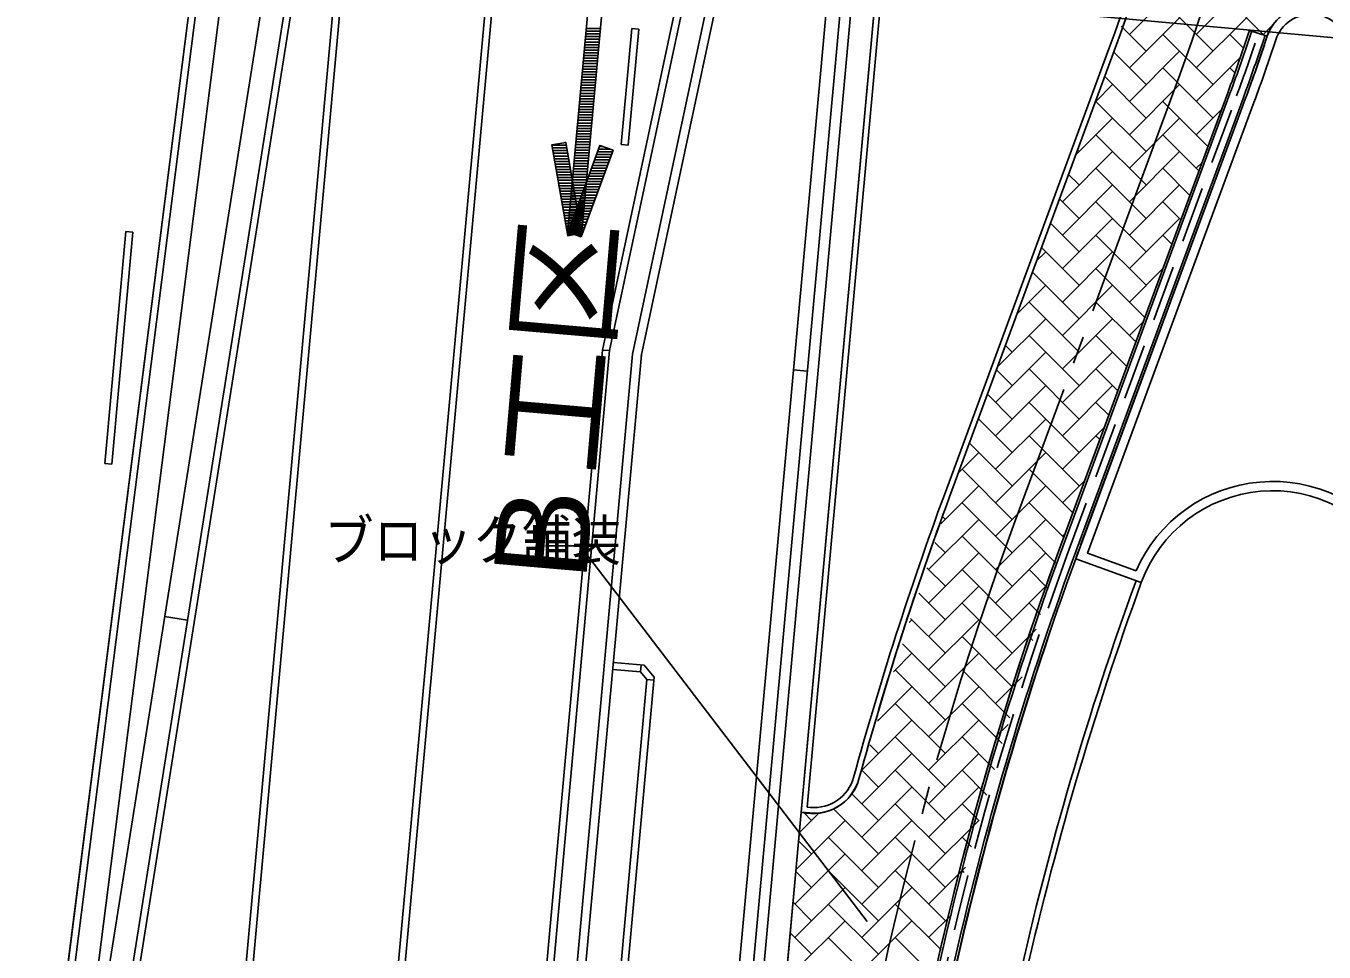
# Model space of a CAD drawing. Units: millimetres on the paper. Extents: x -203 to 197, y -122 to 155.
# Drawn here: x -152.39 to -105.92, y -21.7 to 11.45 of the extents above; entities that cross this region are included whole.
import ezdxf
from ezdxf.enums import TextEntityAlignment as Align

# ---------------------------------------------------------------- set-up
doc = ezdxf.new("R2010")
doc.units = ezdxf.units.MM
doc.linetypes.add('CHAIN2', pattern=[12, 9, -1, 1, -1])
doc.linetypes.add('DASHED2', pattern=[3, 2, -1])
for name, color, linetype in [('0-1_S-街区', 7, 'Continuous'), ('0-3_S-道路計画', 7, 'Continuous'), ('0-4_S-点字ブロック', 7, 'Continuous'), ('0-5_S-区画線', 7, 'Continuous'), ('0-6_D-STR-1-計線1_計画', 7, 'Continuous'), ('0-7_D-STR-3-計線3_施設', 7, 'Continuous'), ('0-A_D-STR-BMK-CLINE', 7, 'CHAIN2'), ('0-D_D-STR-2-計線2_補助', 7, 'Continuous'), ('0-E_D-STR-5-1排水', 7, 'Continuous'), ('1-0_D-DCR-2-ハッチ', 7, 'Continuous'), ('1-4_D-STR-5-2排水-ＣＬ', 7, 'DASHED2'), ('1-5_D-STR-HTXT-舗装', 7, 'Continuous'), ('1-6_00_工区名', 7, 'Continuous')]:
    doc.layers.add(name, color=color, linetype=linetype)
doc.styles.add('ＭＳ ゴシック', font='')
doc.styles.get('ＭＳ ゴシック').set_extended_font_data('MS Gothic')

msp = doc.modelspace()

# ---------------------------------------------------------------- linework, layer by layer
at = {"layer": '0-1_S-街区'}
for points in [[(-113.13, 109.63), (-116.256, 75.312), (-115.278, 58.487), (-117.546, 33.59), (-121.926, 13.069), (-121.975, 12.533), (-68.302, 7.644), (10.298, 70.503), (10.274, 123.168)], [(102.277, 50.763), (-36.314, -60.074), (-37.396, -60.939), (-39.468, -62.775), (-41.446, -64.713), (-43.324, -66.748), (-45.097, -68.875), (-46.761, -71.088), (-48.311, -73.383), (-49.744, -75.752), (-51.055, -78.191), (-52.243, -80.693), (-53.303, -83.251), (-54.233, -85.859), (-55.031, -88.511), (-55.694, -91.199), (-56.221, -93.917), (-56.386, -95.08), (-62.921, -100.25), (-125.809, -94.522), (-131.143, -88.119), (-121.975, 12.533)]]:
    msp.add_lwpolyline(points, dxfattribs=at)
at = {"layer": '0-3_S-道路計画'}
for p, q in [((-130.675, -0.298), (-123.375, 33.903)), ((-130.365, -0.365), (-123.066, 33.837)), ((-151.361, -34.488), (-143.507, 14.988)), ((-132.004, -88.387), (-122.751, 13.195)), ((-145.439, 12.15), (-151.361, -34.488)), ((-140.054, -103.266), (-130.675, -0.298)), ((-139.442, -87.363), (-131.5, -0.173)), ((-138.297, -87.467), (-130.359, -0.327)), ((-146.601, -9.82), (-147.424, -9.689)), ((-131.385, -11.585), (-130.389, -11.676)), ((-130.389, -11.676), (-130.366, -11.426)), ((-136.185, -78.063), (-130.162, -11.947)), ((-135.945, -78.189), (-129.904, -11.866)), ((-130.389, -11.676), (-130.162, -11.947)), ((-130.162, -11.947), (-129.913, -11.969))]:
    msp.add_line(p, q, dxfattribs=at)
for points in [[(-131.5, -0.173), (-124.201, 34.028), (-121.943, 58.81)], [(-149.13, -27.348), (-149.38, -27.325), (-142.68, 14.883)], [(-151.517, -27.12), (-151.269, -27.152), (-146.269, 12.226)], [(-131.362, -11.336), (-130.264, -11.435), (-129.904, -11.866)]]:
    msp.add_lwpolyline(points, dxfattribs=at)
at = {"layer": '0-4_S-点字ブロック'}
for p, q in [((-123.65, 13.062), (-127.51, -29.316)), ((-123.153, 13.009), (-127.013, -29.364)), ((-124.42, -0.905), (-124.918, -0.859))]:
    msp.add_line(p, q, dxfattribs=at)
at = {"layer": '0-5_S-区画線'}
for p, q in [((-139.37, -28.235), (-125.792, 120.817)), ((-131.751, -0.15), (-124.448, 34.066)), ((-149.133, -27.364), (-142.432, 14.851)), ((-142.433, 14.851), (-149.133, -27.364)), ((-141.143, 14.769), (-145.013, -27.721)), ((-144.764, -27.744), (-140.894, 14.747)), ((-151.517, -27.12), (-146.51, 12.32)), ((-130.7, 11.359), (-131.078, 7.21)), ((-130.451, 11.337), (-130.7, 11.359)), ((-148.81, 4.088), (-149.566, -4.211)), ((-148.561, 4.065), (-149.317, -4.234)), ((-148.561, 4.065), (-148.81, 4.088)), ((-131.749, -0.15), (-134.349, -28.693)), ((-131.5, -0.173), (-131.749, -0.15)), ((-149.317, -4.234), (-149.566, -4.211))]:
    msp.add_line(p, q, dxfattribs=at)
for points in [[(-125.792, 120.817), (-126.041, 120.84), (-139.619, -28.213)], [(-146.51, 12.32), (-151.517, -27.12), (-152.447, -34.446)], [(-130.451, 11.337), (-130.829, 7.187), (-131.078, 7.21)]]:
    msp.add_lwpolyline(points, dxfattribs=at)
at = {"layer": '0-6_D-STR-1-計線1_計画'}
for p, q in [((-119.326, -5.405), (-113.434, 10.561)), ((-108.743, 8.83), (-114.635, -7.136)), ((-112.464, -8.478), (-114.813, -7.623)), ((-124.637, -16.696), (-130.689, -83.139))]:
    msp.add_line(p, q, dxfattribs=at)
msp.add_lwpolyline([(-115.553, 55.476), (-117.546, 33.59), (-121.926, 13.069), (-124.637, -16.696), (-124.329, -16.724)], dxfattribs=at)
for centre, radius, start, end in [((-168.708, 30.958), 58.917, 339.74536, 17.80378), ((-106.384, 10.537), 1.667, 8.9462, 161.8587), ((-168.708, 30.958), 63.917, 339.74536, 341.85875), ((-2.681, -48.448), 124.333, 159.74536, 164.63592), ((-107.766, -10.189), 5, 29.894, 159.9946), ((-2.681, -48.448), 119.333, 159.74536, 159.99455), ((-2.681, -48.448), 119.333, 159.99455, 174.79532), ((-2.681, -48.448), 116.833, 159.99455, 174.79529), ((-124.178, -15.064), 1.667, 264.7953, 344.6359)]:
    msp.add_arc(centre, radius, start, end, dxfattribs=at)
at = {"layer": '0-7_D-STR-3-計線3_施設'}
msp.add_lwpolyline([(-108.431, 8.715), (-114.386, -7.424), (-112.654, -8.055)], dxfattribs=at)
for centre, radius, start, end in [((-106.384, 10.537), 1.333, 8.9462, 161.8587), ((-168.708, 30.958), 64.25, 339.74536, 341.85875), ((-107.766, -10.189), 5.333, 33.4773, 156.4112)]:
    msp.add_arc(centre, radius, start, end, dxfattribs=at)
at = {"layer": '0-A_D-STR-BMK-CLINE'}
msp.add_line((-111.089, 9.696), (-116.98, -6.27), dxfattribs=at)
for centre, radius, start, end in [((-168.708, 30.958), 61.417, 339.74536, 17.80378), ((-2.681, -48.448), 121.833, 159.74536, 174.79529)]:
    msp.add_arc(centre, radius, start, end, dxfattribs=at)
at = {"layer": '0-D_D-STR-2-計線2_補助'}
msp.add_line((-119.513, -5.336), (-113.622, 10.63), dxfattribs=at)
msp.add_lwpolyline([(-117.196, 35.228), (-117.348, 33.56), (-121.728, 13.039), (-124.42, -16.515), (-124.311, -16.525)], dxfattribs=at)
for centre, radius, start, end in [((-168.708, 30.958), 58.717, 339.74536, 17.80378), ((-2.681, -48.448), 124.533, 159.74536, 164.63592), ((-2.681, -48.448), 117.033, 159.99455, 174.69737), ((-124.178, -15.064), 1.467, 264.7953, 344.6359)]:
    msp.add_arc(centre, radius, start, end, dxfattribs=at)
at = {"layer": '0-E_D-STR-5-1排水'}
for p, q in [((-108.592, 11.293), (-107.958, 11.085)), ((-115.439, -7.393), (-109.369, 9.061)), ((-115.361, -7.422), (-109.291, 9.032)), ((-114.892, -7.594), (-108.821, 8.859)), ((-114.813, -7.623), (-108.743, 8.83))]:
    msp.add_line(p, q, dxfattribs=at)
for centre, radius, start, end in [((-169.572, 31.266), 64.168, 339.75367, 341.86409), ((-169.572, 31.267), 64.251, 339.75367, 341.86409), ((-169.573, 31.267), 64.752, 339.75365, 341.86407), ((-169.573, 31.267), 64.836, 339.75365, 341.86406), ((-4.555, -48.029), 118.095, 159.87347, 174.91571), ((-4.555, -48.029), 118.012, 159.87351, 174.91576), ((-4.555, -48.029), 117.512, 159.87378, 174.91601), ((-4.555, -48.029), 117.428, 159.87382, 174.91605)]:
    msp.add_arc(centre, radius, start, end, dxfattribs=at)
at = {"layer": '1-0_D-DCR-2-ハッチ'}
for p, q in [((-112.892, 11.147), (-111.096, 12.943)), ((-110.497, 11.147), (-108.701, 12.943)), ((-109.898, 10.548), (-111.694, 12.344)), ((-108.081, 11.125), (-109.3, 12.344)), ((-112.892, 9.95), (-111.096, 11.746)), ((-110.497, 9.95), (-108.701, 11.746)), ((-112.293, 10.548), (-113.191, 11.446)), ((-108.592, 11.293), (-107.958, 11.085)), ((-108.102, 11.147), (-107.709, 11.54)), ((-109.898, 9.351), (-111.694, 11.147)), ((-108.812, 10.66), (-109.3, 11.147)), ((-113.434, 10.561), (-119.326, -5.405)), ((-112.293, 9.351), (-113.453, 10.511)), ((-112.892, 8.752), (-111.096, 10.548)), ((-110.497, 8.752), (-108.931, 10.318)), ((-109.898, 8.154), (-111.694, 9.95)), ((-109.121, 9.772), (-109.3, 9.95)), ((-114.109, 8.732), (-113.49, 9.351)), ((-112.293, 8.154), (-113.775, 9.636)), ((-112.892, 7.555), (-111.096, 9.351)), ((-115.259, -6.905), (-109.369, 9.061)), ((-112.293, 6.956), (-114.089, 8.752)), ((-110.079, 7.137), (-111.694, 8.752)), ((-110.497, 7.555), (-109.59, 8.462)), ((-114.809, 6.835), (-113.49, 8.154)), ((-112.892, 6.358), (-111.096, 8.154)), ((-112.293, 5.759), (-114.089, 7.555)), ((-110.401, 6.262), (-111.694, 7.555)), ((-114.688, 6.956), (-114.744, 7.012)), ((-115.286, 5.16), (-113.49, 6.956)), ((-112.892, 5.16), (-111.096, 6.956)), ((-110.497, 6.358), (-110.29, 6.565)), ((-114.688, 5.759), (-115.066, 6.138)), ((-112.293, 4.562), (-114.089, 6.358)), ((-110.724, 5.387), (-111.694, 6.358)), ((-115.286, 3.963), (-113.49, 5.759)), ((-112.892, 3.963), (-111.096, 5.759)), ((-114.688, 4.562), (-115.389, 5.263)), ((-112.293, 3.364), (-114.089, 5.16)), ((-111.047, 4.513), (-111.694, 5.16)), ((-114.688, 3.364), (-115.712, 4.388)), ((-115.286, 2.765), (-113.49, 4.562)), ((-112.892, 2.765), (-111.096, 4.562)), ((-112.293, 2.167), (-114.089, 3.963)), ((-111.369, 3.638), (-111.694, 3.963)), ((-116.21, 3.04), (-115.885, 3.364)), ((-114.688, 2.167), (-116.035, 3.514)), ((-115.286, 1.568), (-113.49, 3.364)), ((-114.688, 0.969), (-116.357, 2.639)), ((-112.338, 1.014), (-114.089, 2.765)), ((-112.892, 1.568), (-111.69, 2.77)), ((-111.692, 2.763), (-111.694, 2.765)), ((-116.91, 1.142), (-115.885, 2.167)), ((-115.286, 0.371), (-113.49, 2.167)), ((-114.688, -0.228), (-116.484, 1.568)), ((-112.66, 0.139), (-114.089, 1.568)), ((-117.61, -0.756), (-115.885, 0.969)), ((-115.286, -0.827), (-113.49, 0.969)), ((-112.892, 0.371), (-112.39, 0.873)), ((-117.082, -0.228), (-117.326, 0.015)), ((-114.688, -1.425), (-116.484, 0.371)), ((-112.983, -0.735), (-114.089, 0.371)), ((-117.681, -2.024), (-115.885, -0.228)), ((-115.286, -2.024), (-113.49, -0.228)), ((-117.082, -1.425), (-117.648, -0.859)), ((-114.688, -2.623), (-116.484, -0.827)), ((-113.306, -1.61), (-114.089, -0.827)), ((-117.082, -2.623), (-117.971, -1.734)), ((-117.681, -3.221), (-115.885, -1.425)), ((-115.286, -3.221), (-113.49, -1.425)), ((-114.688, -3.82), (-116.484, -2.024)), ((-113.628, -2.485), (-114.089, -2.024)), ((-118.31, -2.653), (-118.28, -2.623)), ((-117.082, -3.82), (-118.294, -2.609)), ((-117.681, -4.419), (-115.885, -2.623)), ((-114.688, -5.017), (-116.484, -3.221)), ((-115.286, -4.419), (-113.79, -2.922)), ((-113.951, -3.359), (-114.089, -3.221)), ((-117.082, -5.017), (-118.617, -3.483)), ((-119.011, -4.551), (-118.28, -3.82)), ((-117.681, -5.616), (-115.885, -3.82)), ((-117.082, -6.215), (-118.878, -4.419)), ((-114.919, -5.983), (-116.484, -4.419)), ((-119.638, -6.375), (-118.28, -5.017)), ((-117.681, -6.813), (-115.885, -5.017)), ((-115.286, -5.616), (-114.49, -4.819)), ((-117.082, -7.412), (-118.878, -5.616)), ((-115.242, -6.858), (-116.484, -5.616)), ((-120.076, -8.011), (-118.28, -6.215)), ((-119.477, -6.215), (-119.56, -6.132)), ((-117.681, -8.011), (-115.885, -6.215)), ((-117.082, -8.61), (-118.878, -6.813)), ((-115.519, -7.778), (-116.484, -6.813)), ((-115.286, -6.813), (-115.19, -6.717)), ((-120.076, -9.208), (-118.28, -7.412)), ((-119.477, -7.412), (-119.851, -7.038)), ((-117.681, -9.208), (-115.885, -7.412)), ((-119.477, -8.61), (-120.142, -7.945)), ((-117.082, -9.807), (-118.878, -8.011)), ((-115.793, -8.701), (-116.484, -8.011)), ((-120.076, -10.406), (-118.28, -8.61)), ((-117.681, -10.406), (-115.885, -8.61)), ((-119.477, -9.807), (-120.433, -8.851)), ((-117.082, -11.004), (-118.878, -9.208)), ((-116.068, -9.624), (-116.484, -9.208)), ((-119.477, -11.004), (-120.725, -9.757)), ((-120.772, -9.904), (-120.675, -9.807)), ((-120.076, -11.603), (-118.28, -9.807)), ((-117.681, -11.603), (-116.222, -10.144)), ((-119.477, -12.202), (-121.016, -10.663)), ((-117.082, -12.202), (-118.878, -10.406)), ((-116.342, -10.547), (-116.484, -10.406)), ((-121.339, -11.669), (-120.675, -11.004)), ((-120.076, -12.8), (-118.28, -11.004)), ((-119.477, -13.399), (-121.273, -11.603)), ((-117.165, -13.316), (-118.878, -11.603)), ((-117.681, -12.8), (-116.728, -11.848)), ((-121.906, -13.434), (-120.675, -12.202)), ((-120.076, -13.998), (-118.28, -12.202)), ((-119.477, -14.596), (-121.273, -12.8)), ((-117.439, -14.239), (-118.878, -12.8)), ((-122.471, -15.195), (-120.675, -13.399)), ((-121.872, -13.399), (-121.89, -13.381)), ((-120.076, -15.195), (-118.28, -13.399)), ((-117.681, -13.998), (-117.235, -13.551)), ((-121.872, -14.596), (-122.181, -14.287)), ((-119.477, -15.794), (-121.273, -13.998)), ((-117.714, -15.162), (-118.878, -13.998)), ((-122.471, -16.392), (-120.675, -14.596)), ((-120.076, -16.392), (-118.28, -14.596)), ((-121.872, -15.794), (-122.472, -15.193)), ((-119.477, -16.991), (-121.273, -15.195)), ((-117.988, -16.085), (-118.878, -15.195)), ((-122.471, -17.59), (-120.675, -15.794)), ((-120.076, -17.59), (-118.28, -15.794)), ((-121.872, -16.991), (-122.83, -16.033)), ((-124.267, -16.991), (-124.549, -16.709)), ((-121.872, -18.188), (-123.487, -16.573)), ((-119.477, -18.188), (-121.273, -16.392)), ((-118.263, -17.008), (-118.878, -16.392)), ((-124.824, -18.746), (-123.069, -16.991)), ((-124.704, -17.428), (-124.006, -16.731)), ((-122.471, -18.787), (-120.675, -16.991)), ((-120.076, -18.787), (-118.28, -16.991)), ((-121.872, -19.386), (-123.668, -17.59)), ((-119.477, -19.386), (-121.273, -17.59)), ((-118.537, -17.931), (-118.878, -17.59)), ((-124.267, -18.188), (-124.731, -17.724)), ((-124.865, -19.985), (-123.069, -18.188)), ((-122.471, -19.985), (-120.675, -18.188)), ((-124.267, -19.386), (-124.831, -18.822)), ((-121.872, -20.583), (-123.668, -18.787)), ((-119.477, -20.583), (-121.273, -18.787)), ((-120.076, -19.985), (-118.754, -18.663)), ((-118.811, -18.854), (-118.878, -18.787)), ((-124.865, -21.182), (-123.069, -19.386)), ((-122.471, -21.182), (-120.675, -19.386)), ((-124.267, -20.583), (-124.931, -19.919)), ((-121.872, -21.781), (-123.668, -19.985)), ((-119.634, -21.623), (-121.273, -19.985)), ((-120.076, -21.182), (-119.261, -20.367)), ((-124.865, -22.379), (-123.069, -20.583)), ((-122.471, -22.379), (-120.675, -20.583)), ((-124.267, -21.781), (-125.031, -21.016)), ((-121.872, -22.978), (-123.668, -21.182)), ((-119.843, -22.612), (-121.273, -21.182))]:
    msp.add_line(p, q, dxfattribs=at)
msp.add_lwpolyline([(-124.637, -16.696), (-125.228, -23.177), (-129.733, -72.644), (-125.418, -73.037), (-122.186, -37.563)], dxfattribs=at)
for centre, radius, start, end in [((-169.219, 30.969), 59.401, 339.9063, 17.81276), ((-106.384, 10.537), 1.667, 36.831, 160.8089), ((-169.572, 31.266), 64.168, 339.75367, 341.86409), ((-2.681, -48.448), 124.333, 159.74536, 164.61601), ((-4.557, -48.029), 118.094, 159.62114, 174.9158), ((-124.221, -15.03), 1.718, 255.9696, 345.3467)]:
    msp.add_arc(centre, radius, start, end, dxfattribs=at)
at = {"layer": '1-4_D-STR-5-2排水-ＣＬ'}
msp.add_line((-115.126, -7.508), (-109.056, 8.945), dxfattribs=at)
for centre, radius, start, end in [((-169.572, 31.267), 64.502, 339.75366, 341.86408), ((-4.555, -48.029), 117.762, 159.87365, 174.91588)]:
    msp.add_arc(centre, radius, start, end, dxfattribs=at)
at = {"layer": '1-5_D-STR-HTXT-舗装'}
msp.add_lwpolyline([(-122.278, -20.608), (-132.546, -7.158), (-133.796, -7.158)], dxfattribs=at)
at = {"layer": '1-6_00_工区名'}
for p, q in [((-131.844, 11.165), (-132.346, 11.165)), ((-131.835, 11.262), (-132.337, 11.262)), ((-131.826, 11.358), (-132.328, 11.358)), ((-131.879, 10.778), (-132.381, 10.778)), ((-131.87, 10.875), (-132.372, 10.875)), ((-131.861, 10.972), (-132.364, 10.972)), ((-131.853, 11.068), (-132.355, 11.068)), ((-131.923, 10.295), (-132.425, 10.295)), ((-131.914, 10.392), (-132.416, 10.392)), ((-131.906, 10.488), (-132.408, 10.488)), ((-131.897, 10.585), (-132.399, 10.585)), ((-131.888, 10.682), (-132.39, 10.682)), ((-131.967, 9.812), (-132.469, 9.812)), ((-131.958, 9.908), (-132.46, 9.908)), ((-131.95, 10.005), (-132.452, 10.005)), ((-131.941, 10.102), (-132.443, 10.102)), ((-131.932, 10.198), (-132.434, 10.198)), ((-132.011, 9.328), (-132.513, 9.328)), ((-132.002, 9.425), (-132.504, 9.425)), ((-131.994, 9.522), (-132.496, 9.522)), ((-131.985, 9.618), (-132.487, 9.618)), ((-131.976, 9.715), (-132.478, 9.715)), ((-132.055, 8.845), (-132.557, 8.845)), ((-132.046, 8.942), (-132.548, 8.942)), ((-132.038, 9.038), (-132.54, 9.038)), ((-132.029, 9.135), (-132.531, 9.135)), ((-132.02, 9.232), (-132.522, 9.232)), ((-132.09, 8.458), (-132.592, 8.458)), ((-132.082, 8.555), (-132.584, 8.555)), ((-132.073, 8.652), (-132.575, 8.652)), ((-132.064, 8.748), (-132.566, 8.748)), ((-132.134, 7.975), (-132.637, 7.975)), ((-132.126, 8.072), (-132.628, 8.072)), ((-132.117, 8.168), (-132.619, 8.168)), ((-132.108, 8.265), (-132.61, 8.265)), ((-132.099, 8.362), (-132.601, 8.362)), ((-132.178, 7.492), (-132.681, 7.492)), ((-132.17, 7.588), (-132.672, 7.588)), ((-132.161, 7.685), (-132.663, 7.685)), ((-132.152, 7.782), (-132.654, 7.782)), ((-132.143, 7.878), (-132.645, 7.878)), ((-133.05, 7.181), (-133.557, 7.181)), ((-133.033, 7.085), (-133.54, 7.085)), ((-133.016, 6.988), (-133.524, 6.988)), ((-133.067, 7.278), (-133.093, 7.278)), ((-132.223, 7.008), (-132.725, 7.008)), ((-132.214, 7.105), (-132.716, 7.105)), ((-132.205, 7.202), (-132.707, 7.202)), ((-132.196, 7.298), (-132.698, 7.298)), ((-132.187, 7.395), (-132.689, 7.395)), ((-131.488, 7.041), (-131.891, 7.041)), ((-131.751, 7.138), (-131.855, 7.138)), ((-132.999, 6.891), (-133.507, 6.891)), ((-132.983, 6.795), (-133.49, 6.795)), ((-132.966, 6.698), (-133.473, 6.698)), ((-132.949, 6.601), (-133.457, 6.601)), ((-132.932, 6.505), (-133.44, 6.505)), ((-132.267, 6.525), (-132.769, 6.525)), ((-132.258, 6.622), (-132.76, 6.622)), ((-132.249, 6.718), (-132.751, 6.718)), ((-132.24, 6.815), (-132.742, 6.815)), ((-132.231, 6.912), (-132.733, 6.912)), ((-131.536, 6.558), (-132.069, 6.558)), ((-131.5, 6.655), (-132.033, 6.655)), ((-131.465, 6.751), (-131.998, 6.751)), ((-131.429, 6.848), (-131.962, 6.848)), ((-131.394, 6.945), (-131.926, 6.945)), ((-132.916, 6.408), (-133.423, 6.408)), ((-132.899, 6.311), (-133.406, 6.311)), ((-132.882, 6.215), (-133.389, 6.215)), ((-132.865, 6.118), (-133.373, 6.118)), ((-132.311, 6.042), (-132.813, 6.042)), ((-132.302, 6.138), (-132.804, 6.138)), ((-132.293, 6.235), (-132.795, 6.235)), ((-132.284, 6.332), (-132.786, 6.332)), ((-132.275, 6.428), (-132.777, 6.428)), ((-131.714, 6.075), (-132.247, 6.075)), ((-131.678, 6.171), (-132.211, 6.171)), ((-131.643, 6.268), (-132.175, 6.268)), ((-131.607, 6.365), (-132.14, 6.365)), ((-131.571, 6.461), (-132.104, 6.461)), ((-132.848, 6.021), (-133.356, 6.021)), ((-132.832, 5.925), (-133.339, 5.925)), ((-132.815, 5.828), (-133.322, 5.828)), ((-132.798, 5.731), (-133.306, 5.731)), ((-132.781, 5.635), (-133.289, 5.635)), ((-132.346, 5.655), (-132.848, 5.655)), ((-132.337, 5.752), (-132.839, 5.752)), ((-132.328, 5.848), (-132.83, 5.848)), ((-132.319, 5.945), (-132.821, 5.945)), ((-131.892, 5.591), (-132.424, 5.591)), ((-131.856, 5.688), (-132.389, 5.688)), ((-131.82, 5.785), (-132.353, 5.785)), ((-131.785, 5.881), (-132.318, 5.881)), ((-131.749, 5.978), (-132.282, 5.978)), ((-132.765, 5.538), (-133.272, 5.538)), ((-132.748, 5.441), (-133.255, 5.441)), ((-132.731, 5.345), (-133.238, 5.345)), ((-132.714, 5.248), (-133.222, 5.248)), ((-132.697, 5.151), (-133.205, 5.151)), ((-132.39, 5.172), (-132.892, 5.172)), ((-132.381, 5.268), (-132.883, 5.268)), ((-132.372, 5.365), (-132.874, 5.365)), ((-132.363, 5.462), (-132.865, 5.462)), ((-132.355, 5.558), (-132.857, 5.558)), ((-132.034, 5.205), (-132.567, 5.205)), ((-131.998, 5.301), (-132.531, 5.301)), ((-131.963, 5.398), (-132.496, 5.398)), ((-131.927, 5.495), (-132.46, 5.495)), ((-132.681, 5.055), (-133.188, 5.055)), ((-132.664, 4.958), (-133.171, 4.958)), ((-132.647, 4.861), (-133.155, 4.861)), ((-132.63, 4.765), (-133.138, 4.765)), ((-132.614, 4.668), (-133.121, 4.668)), ((-132.434, 4.688), (-132.936, 4.688)), ((-132.425, 4.785), (-132.927, 4.785)), ((-132.416, 4.882), (-132.918, 4.882)), ((-132.407, 4.978), (-132.909, 4.978)), ((-132.399, 5.075), (-132.901, 5.075)), ((-132.212, 4.721), (-132.745, 4.721)), ((-132.176, 4.818), (-132.709, 4.818)), ((-132.141, 4.915), (-132.673, 4.915)), ((-132.105, 5.011), (-132.638, 5.011)), ((-132.07, 5.108), (-132.602, 5.108)), ((-132.597, 4.571), (-133.104, 4.571)), ((-132.58, 4.475), (-133.087, 4.475)), ((-132.563, 4.378), (-133.071, 4.378)), ((-132.546, 4.281), (-133.054, 4.281)), ((-132.53, 4.185), (-133.037, 4.185)), ((-132.478, 4.205), (-132.98, 4.205)), ((-132.469, 4.302), (-132.971, 4.302)), ((-132.46, 4.398), (-132.962, 4.398)), ((-132.451, 4.495), (-132.954, 4.495)), ((-132.443, 4.592), (-132.945, 4.592)), ((-132.39, 4.238), (-132.923, 4.238)), ((-132.354, 4.335), (-132.887, 4.335)), ((-132.319, 4.431), (-132.851, 4.431)), ((-132.283, 4.528), (-132.816, 4.528)), ((-132.247, 4.625), (-132.78, 4.625)), ((-132.513, 4.088), (-133.02, 4.088)), ((-132.717, 3.991), (-133.004, 3.991)), ((-132.495, 4.012), (-132.998, 4.012)), ((-132.487, 4.108), (-132.989, 4.108)), ((-132.425, 4.141), (-132.958, 4.141)), ((-132.461, 4.045), (-132.908, 4.045)), ((-132.496, 3.948), (-132.646, 3.948))]:
    msp.add_line(p, q, dxfattribs=at)
for points in [[(-132.5, 3.963), (-130.778, 22.864), (-131.276, 22.91), (-132.998, 4.009)], [(-132.503, 4.029), (-133.067, 7.283), (-133.56, 7.197), (-132.995, 3.943)], [(-132.514, 3.9), (-131.374, 6.999), (-131.843, 7.172), (-132.983, 4.072)]]:
    msp.add_lwpolyline(points, close=True, dxfattribs=at)

# ---------------------------------------------------------------- texts
at = {"layer": '1-5_D-STR-HTXT-舗装', "color": 4, "style": 'ＭＳ ゴシック', "width": 0.9}
msp.add_text('ブロック舗装', height=1.442, dxfattribs=at).set_placement((-141.712, -8.115), align=Align.BOTTOM_LEFT)
at = {"layer": '1-6_00_工区名', "color": 4, "style": 'ＭＳ ゴシック'}
msp.add_text('Ｂ工区', height=3.317, rotation=85.058, dxfattribs=at).set_placement((-131.416, -9.255), align=Align.BOTTOM_LEFT)

doc.saveas('drawing.dxf')
